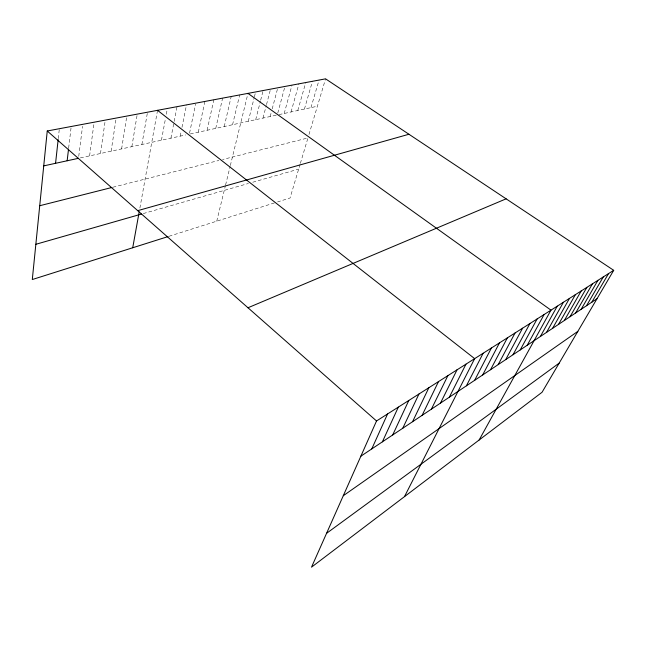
<?xml version="1.0" encoding="UTF-8"?>
<svg xmlns="http://www.w3.org/2000/svg" width="646" height="646" viewBox="0 0 646 646"><rect width="100%" height="100%" fill="white"/><g stroke="black" fill="none" stroke-linecap="round" stroke-linejoin="round"><path stroke-width="0.48" stroke-dasharray="3.23 2.42" d="M58.269 138.599L59.246 129.709M68.654 148.047L71.084 127.48M78.747 156.308L82.543 126.325M89.6 155.88L94.146 122.199M100.485 153.514L105.266 120.116M111.152 151.188L116.151 118.081M121.609 148.911L126.818 116.078M131.857 146.674L137.267 114.124M141.902 144.486L147.506 112.202M139.883 208.069L157.543 110.321M161.427 140.23L165.4 119.066M166.297 114.253L167.379 108.48M170.907 138.163L173.968 122.417M174.162 121.432L177.036 106.671M180.21 136.136L181.195 131.251M181.978 127.351L186.5 104.902M189.544 133.173L195.576 104.127M198.306 132.188L204.887 101.454M207.108 130.274L213.826 99.783M215.74 128.393L222.604 98.135M224.227 126.543L231.211 96.52M232.56 124.726L239.674 94.938M216.733 221.174L225.373 185.846M225.591 184.942L230.113 166.466M230.339 165.537L247.975 93.379M248.29 121.295L254.153 97.821M254.395 96.843L255.614 91.95M255.703 119.68L260.411 101.228M260.653 100.251L263.132 90.545M263.003 118.089L266.265 105.548M266.515 104.587L270.529 89.156M270.181 116.522L271.199 112.695M272.208 108.867L277.796 87.791M277.764 113.082L284.951 86.451M284.2 113.47L291.992 85.135M291.047 111.976L298.92 83.835M297.79 110.506L305.736 82.559M304.428 109.061L312.446 81.307M310.96 107.632L319.051 80.064M300.091 164.326L290.062 197.975L277.594 201.923M300.374 163.365L307.948 137.945L222.547 159.53M308.982 134.481L325.56 78.844M168.994 236.283L275.769 202.497M143.283 213.56L248.411 183.48M252.756 182.237L298.67 169.107M112.856 187.243L218.905 160.45M80.346 157.899L185.693 134.941M190.239 133.948L276.367 115.174M278.983 114.608L317.396 106.235"/><path stroke-width="0.97" d="M613.7 270.319L376.529 420.966L311.517 567.156L542.059 392.267L613.7 270.319L325.56 78.844L47.247 130.985L32.3 279.532L168.057 236.581M55.564 163.301L58.164 139.584M67.152 160.781L68.541 149.024M132.721 247.757L139.181 211.961M371.765 448.913L387.584 413.941M382.375 441.84L398.332 407.117M392.703 434.952L408.789 400.472M402.757 428.25L418.955 394.012M412.56 421.717L428.863 387.721M422.104 415.354L438.497 381.6M431.407 409.144L447.888 375.633M440.483 403.096L457.037 369.827M449.341 397.193L465.96 364.158M404.485 496.629L474.648 358.635L157.543 110.321M466.404 385.815L483.135 353.249M474.64 380.324L491.404 347.992M482.675 374.963L499.479 342.865M490.532 369.73L507.36 337.858M498.203 364.61L515.056 332.973M505.705 359.612L522.574 328.2M513.037 354.719L529.922 323.533M520.208 349.938L537.101 318.971M527.217 345.263L544.118 314.513M479.13 440.007L550.973 310.153L247.975 93.379M540.379 336.493L557.264 306.164M546.548 332.383L563.425 302.247M552.588 328.346L569.465 298.412M558.524 324.397L575.376 294.657M564.338 320.521L581.182 290.975M570.038 316.718L586.867 287.357M575.634 312.979L592.439 283.82M581.134 309.321L597.905 280.348M586.52 305.728L603.275 276.94M591.809 302.199L608.532 273.597M326.553 533.338L559.186 363.109M343.284 495.724L577.839 331.358M360.872 456.181L597.001 298.735M247.975 307.762L506.125 198.831M35.845 244.293L141.434 214.084M137.711 210.653L408.942 134.255M39.729 205.727L111.928 187.477M43.734 165.885L78.489 158.302M47.247 130.985L376.529 420.966"/></g></svg>
